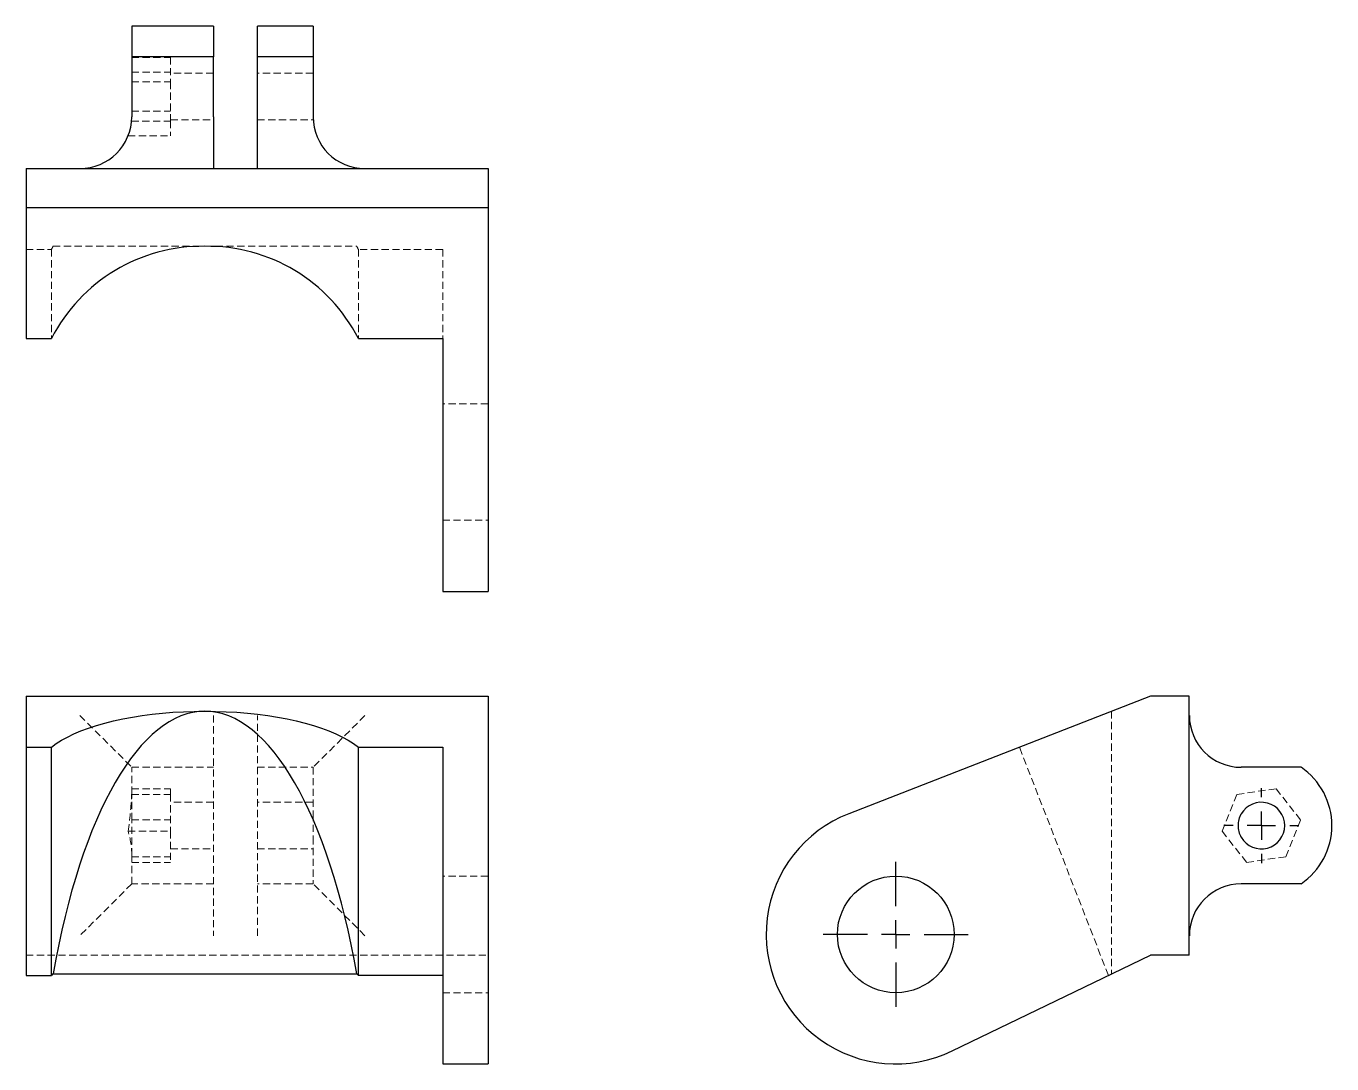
# Model space of a CAD drawing. Header units: millimetres. Extents: x 42 to 273, y 24 to 208.
import ezdxf

# ---------------------------------------------------------------- set-up
doc = ezdxf.new("R2010")
doc.units = ezdxf.units.MM
doc.linetypes.add('HIDDEN', pattern=[1.905, 1.27, -0.635])
doc.layers.add('10', color=7, linetype='Continuous')

# ---------------------------------------------------------------- blocks, each defined once
blk = doc.blocks.new('SW_CENTERMARKSYMBOL_0')
at = {"layer": '10', "color": 0}
for p, q in [((0, 5), (0, 12.81)), ((0, 0), (0, 2.5)), ((-5, 0), (-12.81, 0)), ((0, 0), (-2.5, 0)), ((0, 0), (0, -2.5)), ((0, 0), (2.5, 0)), ((5, 0), (12.81, 0)), ((0, -5), (0, -12.81))]:
    blk.add_line(p, q, dxfattribs=at)
blk = doc.blocks.new('SW_CENTERMARKSYMBOL_1')
at = {"layer": '10', "color": 0}
for p, q in [((0, 5), (0, 6.62)), ((0, 0), (0, 2.5)), ((-5, 0), (-6.62, 0)), ((0, 0), (-2.5, 0)), ((0, 0), (0, -2.5)), ((0, 0), (2.5, 0)), ((5, 0), (6.62, 0)), ((0, -5), (0, -6.62))]:
    blk.add_line(p, q, dxfattribs=at)

msp = doc.modelspace()

# ---------------------------------------------------------------- linework, layer by layer
at = {"color": 7, "linetype": 'Continuous', "lineweight": 25}
for p, q in [((75.27, 208), (60.84, 208)), ((60.84, 208), (60.84, 202.54)), ((75.27, 208), (75.27, 202.54)), ((92.91, 208), (83.06, 208)), ((83.06, 202.54), (83.06, 208)), ((92.91, 208), (92.91, 202.54)), ((75.27, 202.54), (60.84, 202.54)), ((60.84, 202.54), (60.84, 191.97)), ((75.27, 191.97), (75.27, 202.54)), ((92.91, 202.54), (83.06, 202.54)), ((83.06, 191.97), (83.06, 202.54)), ((92.91, 202.54), (92.91, 191.97)), ((75.27, 191.97), (75.27, 182.8)), ((83.06, 182.8), (83.06, 191.97)), ((42.17, 182.8), (123.83, 182.8)), ((42.17, 182.8), (42.17, 175.93)), ((123.83, 182.8), (123.83, 175.93)), ((42.17, 175.93), (123.83, 175.93)), ((42.17, 175.93), (42.17, 152.76)), ((123.83, 175.93), (123.83, 122.58)), ((42.17, 152.76), (46.65, 152.76)), ((100.91, 152.76), (115.81, 152.76)), ((115.81, 152.76), (115.81, 122.58)), ((115.81, 122.58), (115.81, 108)), ((123.83, 122.58), (123.83, 108)), ((115.81, 108), (123.83, 108)), ((42.17, 89.53), (42.17, 80.49)), ((42.17, 89.53), (123.83, 89.53)), ((123.83, 89.53), (123.83, 68.72)), ((240.93, 89.53), (187.58, 68.72)), ((247.8, 89.53), (240.93, 89.53)), ((247.8, 43.71), (247.8, 89.53)), ((42.17, 80.49), (46.65, 80.49)), ((42.17, 80.49), (42.17, 40.12)), ((46.65, 40.12), (46.65, 80.49)), ((100.91, 80.49), (115.81, 80.49)), ((100.91, 40.12), (100.91, 80.49)), ((115.81, 80.49), (115.81, 68.72)), ((267.54, 76.93), (256.97, 76.93)), ((115.81, 68.72), (115.81, 24.47)), ((123.83, 68.72), (123.83, 24.47)), ((267.54, 56.31), (256.97, 56.31)), ((205.88, 26.76), (240.93, 43.71)), ((247.8, 43.71), (240.93, 43.71)), ((42.17, 40.12), (46.65, 40.12)), ((46.94, 40.39), (100.62, 40.39)), ((115.81, 40.12), (100.91, 40.12)), ((115.81, 24.47), (123.83, 24.47))]:
    msp.add_line(p, q, dxfattribs=at)
at = {"color": 7, "linetype": 'HIDDEN', "lineweight": 18}
for p, q in [((60.84, 202.47), (67.71, 202.47)), ((67.71, 202.47), (67.71, 198.14)), ((60.84, 199.87), (67.71, 199.87)), ((75.27, 199.66), (67.71, 199.66)), ((92.91, 199.66), (83.06, 199.66)), ((60.84, 198.14), (67.71, 198.14)), ((67.71, 198.14), (67.71, 191.2)), ((60.84, 192.93), (67.71, 192.93)), ((60.81, 191.2), (67.71, 191.2)), ((67.71, 191.41), (75.27, 191.41)), ((67.71, 191.2), (67.71, 188.6)), ((83.06, 191.41), (92.92, 191.41)), ((60.2, 188.6), (67.71, 188.6)), ((46.94, 169.06), (73.78, 169.06)), ((73.78, 169.06), (100.62, 169.06)), ((42.17, 168.5), (46.65, 168.5)), ((46.65, 168.5), (46.65, 152.76)), ((100.91, 168.5), (100.91, 152.76)), ((115.81, 168.5), (100.91, 168.5)), ((115.81, 168.5), (115.81, 152.76)), ((123.83, 141.21), (115.81, 141.21)), ((115.81, 120.6), (123.83, 120.6)), ((51.68, 86.09), (60.84, 76.93)), ((75.27, 86.09), (75.27, 47.15)), ((83.06, 47.15), (83.06, 86.09)), ((102.07, 86.09), (92.91, 76.93)), ((234.06, 86.85), (234.06, 40.39)), ((233.5, 40.12), (217.76, 80.49)), ((60.84, 72.24), (60.84, 76.93)), ((60.84, 76.93), (75.27, 76.93)), ((83.06, 76.93), (92.91, 76.93)), ((92.91, 76.93), (92.91, 68.68)), ((60.81, 72.13), (67.71, 72.13)), ((60.84, 73.13), (67.71, 73.13)), ((60.84, 67.62), (60.84, 72.24)), ((67.71, 73.13), (67.71, 72.13)), ((67.71, 72.13), (67.71, 65.62)), ((256.2, 72.13), (253.6, 65.62)), ((263.14, 73.13), (256.2, 72.13)), ((267.47, 67.62), (263.14, 73.13)), ((75.27, 70.74), (67.71, 70.74)), ((92.91, 70.74), (83.06, 70.74)), ((60.84, 67.62), (67.71, 67.62)), ((60.84, 61.34), (60.84, 67.62)), ((264.87, 61.11), (267.47, 67.62)), ((60.2, 65.62), (67.71, 65.62)), ((67.71, 65.62), (67.71, 60.11)), ((253.6, 65.62), (257.93, 60.11)), ((256.97, 64.56), (256.86, 64.76)), ((67.71, 62.5), (75.27, 62.5)), ((83.06, 62.5), (92.91, 62.5)), ((92.91, 64.56), (92.91, 56.31)), ((60.84, 56.31), (60.84, 61.34)), ((60.84, 61.11), (67.71, 61.11)), ((60.84, 60.11), (67.71, 60.11)), ((257.93, 60.11), (264.87, 61.11)), ((60.84, 56.31), (51.68, 47.15)), ((75.27, 56.31), (60.84, 56.31)), ((92.91, 56.31), (83.06, 56.31)), ((102.07, 47.15), (92.91, 56.31)), ((123.83, 57.69), (115.81, 57.69)), ((42.17, 43.71), (123.83, 43.71)), ((115.81, 37.07), (123.83, 37.07))]:
    msp.add_line(p, q, dxfattribs=at)
at = {"color": 7, "linetype": 'Continuous', "lineweight": 25, "flags": 128}
for points in [[(46.65, 80.49), (47.49, 81.11), (48.43, 81.7), (49.48, 82.28), (50.62, 82.83), (51.86, 83.35), (53.18, 83.84), (54.59, 84.3), (56.08, 84.73), (57.64, 85.12), (59.26, 85.47), (60.95, 85.79), (62.68, 86.07), (64.46, 86.3), (66.28, 86.5), (68.13, 86.65), (70, 86.76), (71.89, 86.82), (73.78, 86.85)], [(73.78, 86.85), (75.67, 86.82), (77.56, 86.76), (79.43, 86.65), (81.28, 86.5), (83.1, 86.3), (84.88, 86.07), (86.61, 85.79), (88.3, 85.47), (89.92, 85.12), (91.48, 84.73), (92.97, 84.3), (94.38, 83.84), (95.7, 83.35), (96.94, 82.83), (98.08, 82.28), (99.13, 81.7), (100.07, 81.11), (100.91, 80.49)]]:
    msp.add_lwpolyline(points, dxfattribs=at)
at = {"color": 7, "linetype": 'Continuous', "lineweight": 25}
msp.add_circle((195.91, 47.38), 10.31, dxfattribs=at)
for centre, radius, start, end in [((51.68, 191.97), 9.16, 270, 0), ((102.07, 191.97), 9.16, 180, 270), ((73.31, 139.12), 29.94, 89.0992, 152.9098), ((74.25, 139.12), 29.94, 27.0902, 90.9008), ((256.97, 86.09), 9.16, 180, 270), ((260.54, 66.62), 12.46, 304.2055, 55.7945), ((260.54, 66.62), 4.12, 210.0014, 149.9986), ((195.91, 47.38), 22.91, 111.3053, 295.8124), ((256.97, 47.15), 9.16, 90, 180)]:
    msp.add_arc(centre, radius, start, end, dxfattribs=at)
at = {"color": 7, "linetype": 'HIDDEN', "lineweight": 18}
msp.add_arc((260.54, 66.62), 4.12, 149.9986, 165.4307, dxfattribs=at)
for centre, major_axis, ratio, start_param, end_param in [((73.78, 157.41), (29.78, 0), 0.903017, 2.693592, 2.716575), ((73.78, 157.41), (29.78, 0), 0.903017, 0.425018, 0.448), ((51.68, 74.04), (0, 22.91), 0.399833, 4.336124, 4.62885), ((51.68, 72.24), (9.16, 0), 0.144224, 6.199647, 6.283185), ((51.68, 61.34), (0, 11.64), 0.787115, 4.712389, 5.088654)]:
    msp.add_ellipse(centre, major_axis=major_axis, ratio=ratio, start_param=start_param, end_param=end_param, dxfattribs=at)
at = {"color": 7, "linetype": 'Continuous', "lineweight": 25}
for centre, major_axis, ratio, start_param, end_param in [((73.78, 4.89), (0, 81.95), 0.363337, 0, 1.122796), ((73.78, 4.89), (0, 81.95), 0.363337, 5.160389, 6.283185), ((73.78, 34.76), (29.78, 0), 0.436777, 2.693592, 2.716575), ((73.78, 34.76), (29.78, 0), 0.436777, 0.425018, 0.448)]:
    msp.add_ellipse(centre, major_axis=major_axis, ratio=ratio, start_param=start_param, end_param=end_param, dxfattribs=at)
at = {"color": 7, "linetype": 'HIDDEN', "lineweight": 18}
msp.add_open_spline([(92.91, 68.68), (92.91, 68.37), (92.91, 68.04), (92.92, 67.51), (92.92, 67.33), (92.92, 66.98), (92.92, 66.8), (92.92, 66.26), (92.92, 65.9), (92.91, 65.2), (92.91, 64.87), (92.91, 64.56)], degree=3, knots=[0, 0, 0, 0, 0.25, 0.25, 0.375, 0.375, 0.5, 0.5, 0.75, 0.75, 1, 1, 1, 1], dxfattribs=at)
at = {"color": 7, "linetype": 'Continuous', "lineweight": 25}
msp.add_open_spline([(256.97, 68.68), (256.78, 68.37), (256.65, 68.04), (256.51, 67.51), (256.47, 67.33), (256.43, 66.98), (256.41, 66.8), (256.41, 66.26), (256.46, 65.9), (256.65, 65.2), (256.78, 64.87), (256.97, 64.56)], degree=3, knots=[0, 0, 0, 0, 0.25, 0.25, 0.375, 0.375, 0.5, 0.5, 0.75, 0.75, 1, 1, 1, 1], dxfattribs=at)

# ---------------------------------------------------------------- block references
at = {"layer": '10'}
for name, p in [('SW_CENTERMARKSYMBOL_1', (260.54, 66.62)), ('SW_CENTERMARKSYMBOL_0', (195.91, 47.38))]:
    msp.add_blockref(name, p, dxfattribs=at)

doc.saveas('drawing.dxf')
